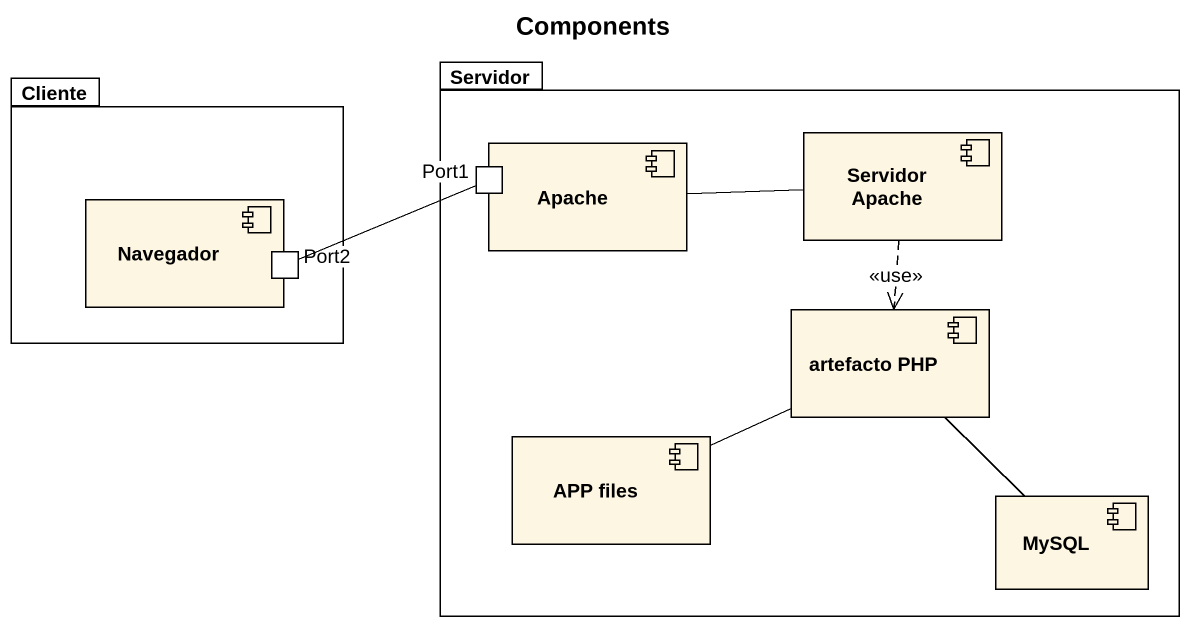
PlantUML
@startuml
title Components
package Cliente {
  component Navegador {
    port Port2
  }
}
package Servidor {
  component Apache {
    port Port1
  }
  component "Servidor Apache" as Servidor_Apache
  component "artefacto PHP" as artefacto_PHP
  component "APP files" as APP_files
  component MySQL
}
Port1 -left- Port2
Apache -right- Servidor_Apache
Servidor_Apache ..> artefacto_PHP : <<use>>
artefacto_PHP -- MySQL
APP_files -right- artefacto_PHP
@enduml
